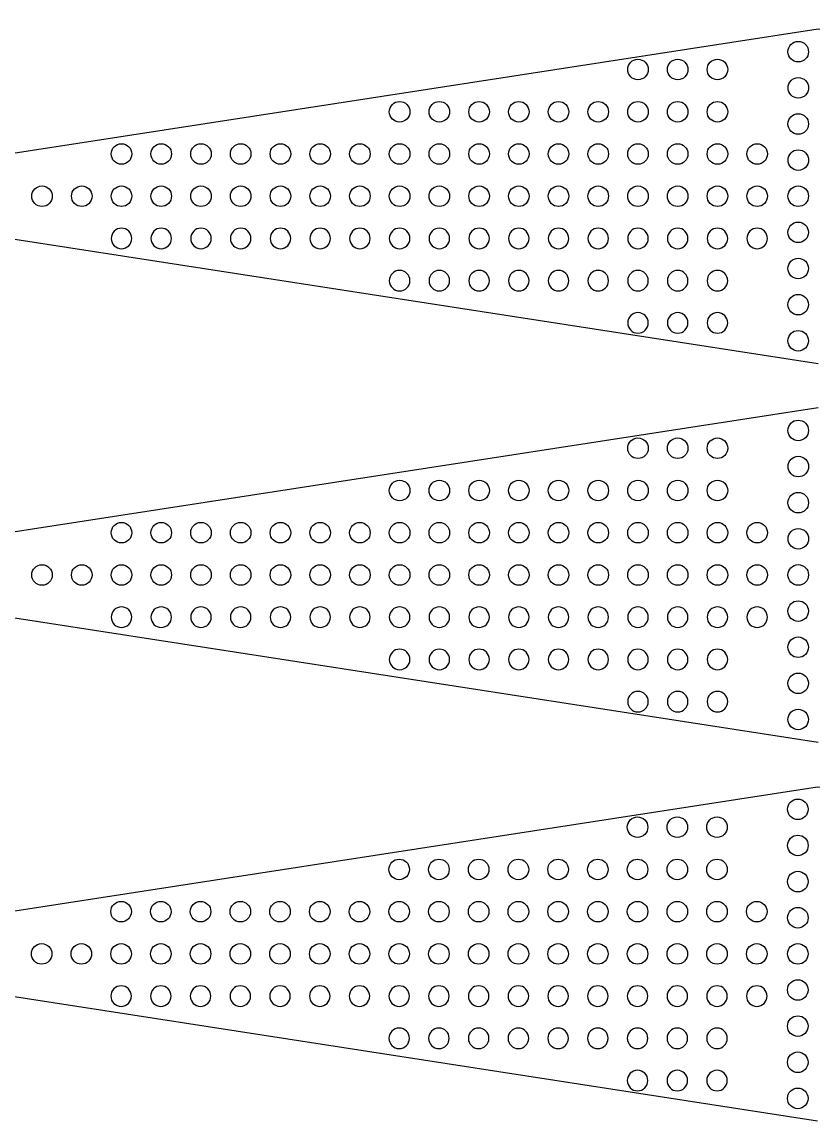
# Model space of a CAD drawing. Header units: millimetres. Extents: x 1762 to 23394, y 1311 to 16310.
# Drawn here: x 12532 to 16381, y 10040 to 15387 of the extents above; entities that cross this region are included whole.
import ezdxf

# ---------------------------------------------------------------- set-up
doc = ezdxf.new("R2010")
doc.units = ezdxf.units.MM
doc.layers.add('2-LIGHT', color=80, linetype='Continuous')
doc.layers.add('3-DARK', color=5, linetype='Continuous')

msp = doc.modelspace()

# ---------------------------------------------------------------- linework, layer by layer
at = {"layer": '2-LIGHT'}
for points in [[(19906.4, 15269), (19883.6, 15322.8), (19883.6, 15322.8, 0.297874), (19788, 15386.8), (19788, 15386.8), (19718.6, 15387.5), (18769.3, 15387.5, 0.414202), (18763.3, 15381.5), (18763.3, 15375.5), (18415.9, 15375.5, 0.414214), (18409.9, 15369.5), (18409.9, 15345.4), (17725, 15345.4), (16405.9, 15353.1), (11520.9, 14598.3, -0.038341)], [(16405.9, 13510.4), (11520.9, 12755.7, -0.038341)], [(11518.9, 10912.1), (16403.9, 11666.9), (17723, 11659.2), (18407.9, 11659.2), (18407.9, 11683.3, -0.414214), (18413.9, 11689.3), (18761.2, 11689.3), (18761.2, 11695.3, -0.414202), (18767.2, 11701.3), (19716.6, 11701.3), (19786, 11700.6), (19786, 11700.6, -0.297874), (19881.5, 11636.6), (19881.5, 11636.6), (19904.4, 11582.8)], [(16403.8, 10040.3), (11518.9, 10795.1, 0.038341)]]:
    msp.add_lwpolyline(points, format="xyb", dxfattribs=at)
for points in [[(11520.9, 14481.3), (16405.9, 13726.5)], [(11520.9, 12638.6), (16405.9, 11883.9)]]:
    msp.add_lwpolyline(points, dxfattribs=at)
at = {"layer": '3-DARK', "linetype": 'Continuous'}
for centre in [(16309.6, 15243), (15529.7, 15156.2), (15723, 15156.2), (15916.4, 15156.2), (16309.7, 15067.2), (14369.8, 14950.7), (14563.1, 14950.7), (14756.5, 14950.7), (14949.8, 14950.7), (15143.1, 14950.7), (15336.4, 14950.7), (15529.7, 14950.7), (15723, 14950.7), (15916.4, 14950.7), (16309.6, 14891.4), (13016.6, 14745.3), (13209.9, 14745.3), (13403.2, 14745.3), (13596.5, 14745.3), (13789.9, 14745.3), (13983.2, 14745.3), (14176.5, 14745.3), (14369.8, 14745.3), (14563.1, 14745.3), (14756.5, 14745.3), (14949.8, 14745.3), (15143.1, 14745.3), (15336.4, 14745.3), (15529.7, 14745.3), (15723, 14745.3), (15916.4, 14745.3), (16109.7, 14745.3), (16309.7, 14715.6), (12629.9, 14539.8), (12823.3, 14539.8), (13016.6, 14539.8), (13209.9, 14539.8), (13403.2, 14539.8), (13596.5, 14539.8), (13789.9, 14539.8), (13983.2, 14539.8), (14176.5, 14539.8), (14369.8, 14539.8), (14563.1, 14539.8), (14756.5, 14539.8), (14949.8, 14539.8), (15143.1, 14539.8), (15336.4, 14539.8), (15529.7, 14539.8), (15723, 14539.8), (15916.4, 14539.8), (16109.7, 14539.8), (16309.6, 14539.8), (16309.3, 14364), (16309.3, 14188.2), (16309.3, 14012.4), (16309.3, 13836.6), (16309.6, 13400.3), (15529.7, 13313.5), (15723, 13313.5), (15916.4, 13313.5), (16309.7, 13224.5), (14369.8, 13108.1), (14563.1, 13108.1), (14756.5, 13108.1), (14949.8, 13108.1), (15143.1, 13108.1), (15336.4, 13108.1), (15529.7, 13108.1), (15723, 13108.1), (15916.4, 13108.1), (16309.6, 13048.8), (13016.6, 12902.6), (13209.9, 12902.6), (13403.2, 12902.6), (13596.5, 12902.6), (13789.9, 12902.6), (13983.2, 12902.6), (14176.5, 12902.6), (14369.8, 12902.6), (14563.1, 12902.6), (14756.5, 12902.6), (14949.8, 12902.6), (15143.1, 12902.6), (15336.4, 12902.6), (15529.7, 12902.6), (15723, 12902.6), (15916.4, 12902.6), (16109.7, 12902.6), (16309.7, 12873), (12629.9, 12697.1), (12823.3, 12697.1), (13016.6, 12697.1), (13209.9, 12697.1), (13403.2, 12697.1), (13596.5, 12697.1), (13789.9, 12697.1), (13983.2, 12697.1), (14176.5, 12697.1), (14369.8, 12697.1), (14563.1, 12697.1), (14756.5, 12697.1), (14949.8, 12697.1), (15143.1, 12697.1), (15336.4, 12697.1), (15529.7, 12697.1), (15723, 12697.1), (15916.4, 12697.1), (16109.7, 12697.1), (16309.6, 12697.2), (16309.3, 12521.4), (16309.3, 12345.6), (16309.3, 12169.8), (16309.3, 11994), (16307.6, 11556.8), (15527.7, 11470), (15721, 11470), (15914.4, 11470), (16307.7, 11381), (14367.8, 11264.5), (14561.1, 11264.5), (14754.4, 11264.5), (14947.8, 11264.5), (15141.1, 11264.5), (15334.4, 11264.5), (15527.7, 11264.5), (15721, 11264.5), (15914.4, 11264.5), (16307.6, 11205.2), (13014.6, 11059.1), (13207.9, 11059.1), (13401.2, 11059.1), (13594.5, 11059.1), (13787.8, 11059.1), (13981.2, 11059.1), (14174.5, 11059.1), (14367.8, 11059.1), (14561.1, 11059.1), (14754.4, 11059.1), (14947.8, 11059.1), (15141.1, 11059.1), (15334.4, 11059.1), (15527.7, 11059.1), (15721, 11059.1), (15914.4, 11059.1), (16107.7, 11059.1), (16307.7, 11029.4), (12627.9, 10853.6), (12821.3, 10853.6), (13014.6, 10853.6), (13207.9, 10853.6), (13401.2, 10853.6), (13594.5, 10853.6), (13787.8, 10853.6), (13981.2, 10853.6), (14174.5, 10853.6), (14367.8, 10853.6), (14561.1, 10853.6), (14754.4, 10853.6), (14947.8, 10853.6), (15141.1, 10853.6), (15334.4, 10853.6), (15527.7, 10853.6), (15721, 10853.6), (15914.4, 10853.6), (16107.7, 10853.6), (16307.6, 10853.6), (16307.3, 10677.8), (16307.3, 10502), (16307.3, 10326.2), (16307.3, 10150.4)]:
    msp.add_ellipse(centre, major_axis=(0, -50), ratio=1, dxfattribs=at)
at = {"layer": '3-DARK', "linetype": 'Continuous', "extrusion": (0, 0, -1)}
for centre in [(13016.6, 14334.3), (13209.9, 14334.3), (13403.2, 14334.3), (13596.5, 14334.3), (13789.9, 14334.3), (13983.2, 14334.3), (14176.5, 14334.3), (14369.8, 14334.3), (14563.1, 14334.3), (14756.5, 14334.3), (14949.8, 14334.3), (15143.1, 14334.3), (15336.4, 14334.3), (15529.7, 14334.3), (15723, 14334.3), (15916.4, 14334.3), (16109.7, 14334.3), (14369.8, 14128.9), (14563.1, 14128.9), (14756.5, 14128.9), (14949.8, 14128.9), (15143.1, 14128.9), (15336.4, 14128.9), (15529.7, 14128.9), (15723, 14128.9), (15916.4, 14128.9), (15529.7, 13923.4), (15723, 13923.4), (15916.4, 13923.4), (13016.6, 12491.7), (13209.9, 12491.7), (13403.2, 12491.7), (13596.5, 12491.7), (13789.9, 12491.7), (13983.2, 12491.7), (14176.5, 12491.7), (14369.8, 12491.7), (14563.1, 12491.7), (14756.5, 12491.7), (14949.8, 12491.7), (15143.1, 12491.7), (15336.4, 12491.7), (15529.7, 12491.7), (15723, 12491.7), (15916.4, 12491.7), (16109.7, 12491.7), (14369.8, 12286.2), (14563.1, 12286.2), (14756.5, 12286.2), (14949.8, 12286.2), (15143.1, 12286.2), (15336.4, 12286.2), (15529.7, 12286.2), (15723, 12286.2), (15916.4, 12286.2), (15529.7, 12080.8), (15723, 12080.8), (15916.4, 12080.8), (13014.6, 10648.1), (13207.9, 10648.1), (13401.2, 10648.1), (13594.5, 10648.1), (13787.8, 10648.1), (13981.2, 10648.1), (14174.5, 10648.1), (14367.8, 10648.1), (14561.1, 10648.1), (14754.4, 10648.1), (14947.8, 10648.1), (15141.1, 10648.1), (15334.4, 10648.1), (15527.7, 10648.1), (15721, 10648.1), (15914.4, 10648.1), (16107.7, 10648.1), (14367.8, 10442.7), (14561.1, 10442.7), (14754.4, 10442.7), (14947.8, 10442.7), (15141.1, 10442.7), (15334.4, 10442.7), (15527.7, 10442.7), (15721, 10442.7), (15914.4, 10442.7), (15527.7, 10237.2), (15721, 10237.2), (15914.4, 10237.2)]:
    msp.add_ellipse(centre, major_axis=(0, 50), ratio=1, dxfattribs=at)

doc.saveas('drawing.dxf')
